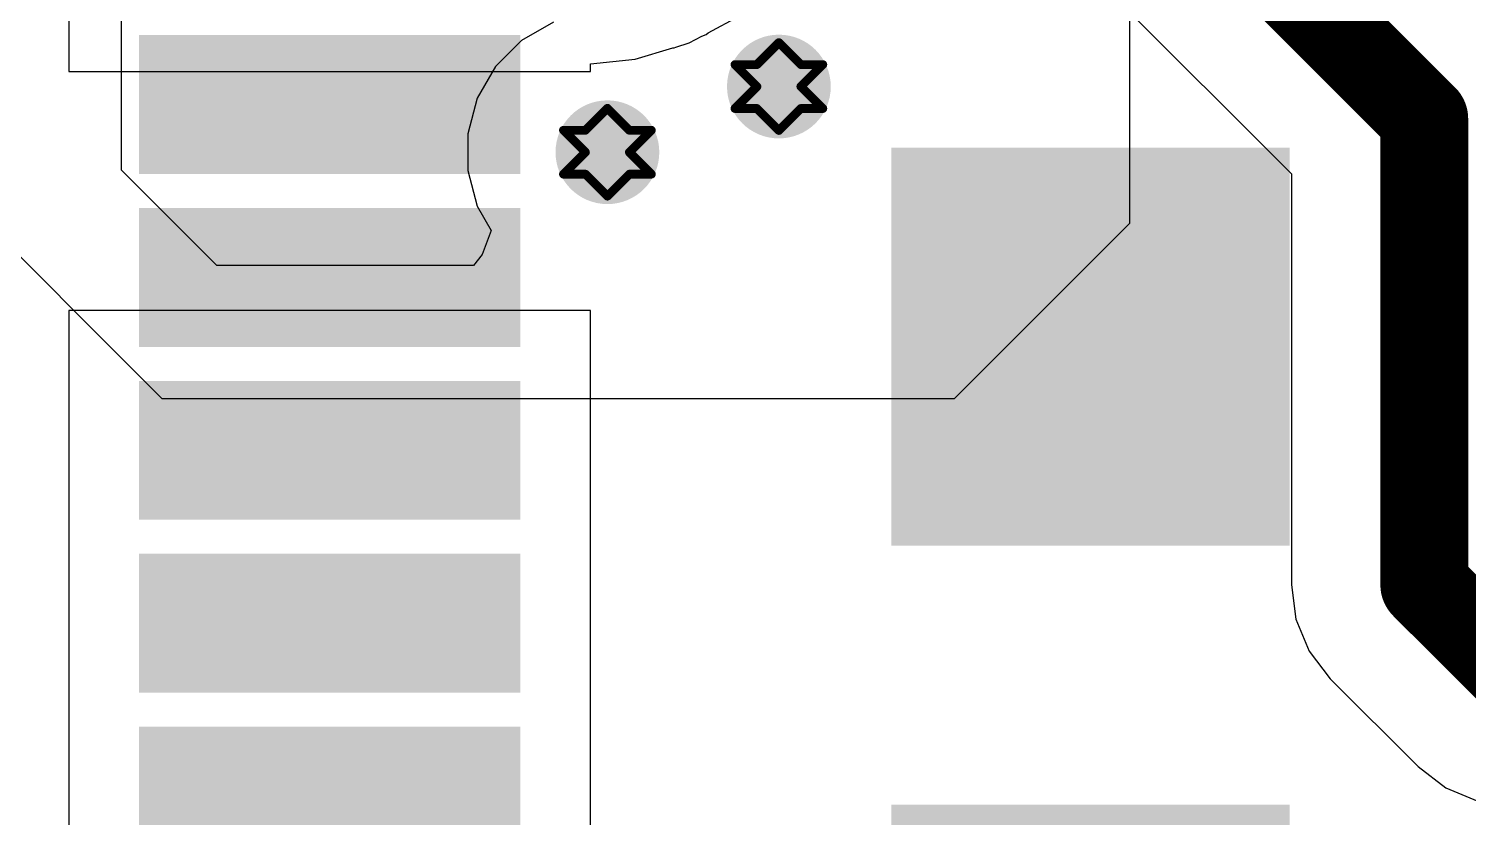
# Model space of a CAD drawing. Header units: inches. Extents: x -3 to 5437, y -3 to 5435.
# Drawn here: x 47.63 to 55.96, y 102.62 to 107.18 of the extents above; entities that cross this region are included whole.
import ezdxf

# ---------------------------------------------------------------- set-up
doc = ezdxf.new("R2010")
doc.units = ezdxf.units.IN
for name, color, linetype in [('Bottom Layer', 5, 'Continuous'), ('Drill Drawing', 1, 'Continuous'), ('GND', 16, 'Continuous'), ('PWR', 76, 'Continuous'), ('Top Layer', 1, 'Continuous'), ('Top Paste', 8, 'Continuous'), ('Top Solder', 216, 'Continuous'), ('Via Holes', 16, 'Continuous')]:
    doc.layers.add(name, color=color, linetype=linetype)

# ---------------------------------------------------------------- blocks, each defined once
blk = doc.blocks.new('A7672E__FASE__76')
at = {"layer": 'Top Layer'}
for points in [[(-6.55, -8.65), (-8.65, -8.65), (-8.65, -6.55), (-6.55, -6.55)], [(-8.7, -13), (-9.3, -13), (-9.3, -11), (-8.7, -11)], [(-7.7, -13), (-8.3, -13), (-8.3, -11), (-7.7, -11)], [(-6.7, -13), (-7.3, -13), (-7.3, -11), (-6.7, -11)], [(-5.7, -13), (-6.3, -13), (-6.3, -11), (-5.7, -11)], [(-4.7, -13), (-5.3, -13), (-5.3, -11), (-4.7, -11)]]:
    blk.add_hatch(color=1, dxfattribs=at).paths.add_polyline_path(points)
at = {"layer": 'Top Paste'}
for points in [[(-6.55, -8.65), (-8.65, -8.65), (-8.65, -6.55), (-6.55, -6.55)], [(-8.7, -13), (-9.3, -13), (-9.3, -11), (-8.7, -11)], [(-7.7, -13), (-8.3, -13), (-8.3, -11), (-7.7, -11)], [(-6.7, -13), (-7.3, -13), (-7.3, -11), (-6.7, -11)], [(-5.7, -13), (-6.3, -13), (-6.3, -11), (-5.7, -11)], [(-4.7, -13), (-5.3, -13), (-5.3, -11), (-4.7, -11)]]:
    blk.add_hatch(color=8, dxfattribs=at).paths.add_polyline_path(points)
at = {"layer": 'Top Solder'}
for points in [[(-6.4484, -8.7516), (-8.7516, -8.7516), (-8.7516, -6.4484), (-6.4484, -6.4484)], [(-2.6484, -8.7516), (-4.9516, -8.7516), (-4.9516, -6.4484), (-2.6484, -6.4484)], [(-8.5984, -13.1016), (-9.4016, -13.1016), (-9.4016, -10.8984), (-8.5984, -10.8984)], [(-7.5984, -13.1016), (-8.4016, -13.1016), (-8.4016, -10.8984), (-7.5984, -10.8984)], [(-6.5984, -13.1016), (-7.4016, -13.1016), (-7.4016, -10.8984), (-6.5984, -10.8984)], [(-5.5984, -13.1016), (-6.4016, -13.1016), (-6.4016, -10.8984), (-5.5984, -10.8984)], [(-4.5984, -13.1016), (-5.4016, -13.1016), (-5.4016, -10.8984), (-4.5984, -10.8984)]]:
    blk.add_hatch(color=216, dxfattribs=at).paths.add_polyline_path(points)

msp = doc.modelspace()

# ---------------------------------------------------------------- hatches: boundary and pattern name
at = {"layer": 'Bottom Layer'}
h = msp.add_hatch(color=5, dxfattribs=at)
edge = h.paths.add_edge_path()
edge.add_arc((51.9704, 106.8443), 0.3, 0, 360)
h = msp.add_hatch(color=5, dxfattribs=at)
edge = h.paths.add_edge_path()
edge.add_arc((50.9789, 106.4644), 0.3, 0, 360)
at = {"layer": 'GND'}
h = msp.add_hatch(color=16, dxfattribs=at)
edge = h.paths.add_edge_path()
edge.add_arc((51.9704, 106.8443), 0.3, 0, 360)
h = msp.add_hatch(color=16, dxfattribs=at)
edge = h.paths.add_edge_path()
edge.add_arc((50.9789, 106.4644), 0.3, 0, 360)
at = {"layer": 'PWR'}
h = msp.add_hatch(color=76, dxfattribs=at)
edge = h.paths.add_edge_path()
edge.add_arc((51.9704, 106.8443), 0.3, 0, 360)
h = msp.add_hatch(color=76, dxfattribs=at)
edge = h.paths.add_edge_path()
edge.add_arc((50.9789, 106.4644), 0.3, 0, 360)
at = {"layer": 'Top Layer'}
h = msp.add_hatch(color=1, dxfattribs=at)
edge = h.paths.add_edge_path()
edge.add_arc((51.9704, 106.8443), 0.3, 0, 360)
h = msp.add_hatch(color=1, dxfattribs=at)
edge = h.paths.add_edge_path()
edge.add_arc((50.9789, 106.4644), 0.3, 0, 360)
at = {"layer": 'Via Holes'}
h = msp.add_hatch(color=7, dxfattribs=at)
edge = h.paths.add_edge_path()
edge.add_arc((51.9704, 106.8443), 0.15, 0, 360)
h = msp.add_hatch(color=7, dxfattribs=at)
edge = h.paths.add_edge_path()
edge.add_arc((50.9789, 106.4644), 0.15, 0, 360)

# ---------------------------------------------------------------- linework, layer by layer
at = {"layer": 'Drill Drawing'}
for points in [[(51.8434, 106.9713, 0.0508, 0.0508, 0), (51.9704, 107.0983, 0.0508, 0.0508, 0)], [(51.9704, 107.0983, 0.0508, 0.0508, 0), (52.0974, 106.9713, 0.0508, 0.0508, 0)], [(51.7164, 106.9713, 0.0508, 0.0508, 0), (51.8434, 106.8443, 0.0508, 0.0508, 0)], [(51.7164, 106.9713, 0.0508, 0.0508, 0), (51.8434, 106.9713, 0.0508, 0.0508, 0)], [(52.0974, 106.9713, 0.0508, 0.0508, 0), (52.2244, 106.9713, 0.0508, 0.0508, 0)], [(52.0974, 106.8443, 0.0508, 0.0508, 0), (52.2244, 106.9713, 0.0508, 0.0508, 0)], [(51.7164, 106.7173, 0.0508, 0.0508, 0), (51.8434, 106.8443, 0.0508, 0.0508, 0)], [(52.0974, 106.8443, 0.0508, 0.0508, 0), (52.2244, 106.7173, 0.0508, 0.0508, 0)], [(50.8519, 106.5914, 0.0508, 0.0508, 0), (50.9789, 106.7184, 0.0508, 0.0508, 0)], [(50.9789, 106.7184, 0.0508, 0.0508, 0), (51.1059, 106.5914, 0.0508, 0.0508, 0)], [(51.7164, 106.7173, 0.0508, 0.0508, 0), (51.8434, 106.7173, 0.0508, 0.0508, 0)], [(51.8434, 106.7173, 0.0508, 0.0508, 0), (51.9704, 106.5903, 0.0508, 0.0508, 0)], [(51.9704, 106.5903, 0.0508, 0.0508, 0), (52.0974, 106.7173, 0.0508, 0.0508, 0)], [(52.0974, 106.7173, 0.0508, 0.0508, 0), (52.2244, 106.7173, 0.0508, 0.0508, 0)], [(50.7249, 106.5914, 0.0508, 0.0508, 0), (50.8519, 106.4644, 0.0508, 0.0508, 0)], [(50.7249, 106.5914, 0.0508, 0.0508, 0), (50.8519, 106.5914, 0.0508, 0.0508, 0)], [(51.1059, 106.5914, 0.0508, 0.0508, 0), (51.2329, 106.5914, 0.0508, 0.0508, 0)], [(51.1059, 106.4644, 0.0508, 0.0508, 0), (51.2329, 106.5914, 0.0508, 0.0508, 0)], [(50.7249, 106.3374, 0.0508, 0.0508, 0), (50.8519, 106.4644, 0.0508, 0.0508, 0)], [(51.1059, 106.4644, 0.0508, 0.0508, 0), (51.2329, 106.3374, 0.0508, 0.0508, 0)], [(50.7249, 106.3374, 0.0508, 0.0508, 0), (50.8519, 106.3374, 0.0508, 0.0508, 0)], [(50.8519, 106.3374, 0.0508, 0.0508, 0), (50.9789, 106.2104, 0.0508, 0.0508, 0)], [(50.9789, 106.2104, 0.0508, 0.0508, 0), (51.1059, 106.3374, 0.0508, 0.0508, 0)], [(51.1059, 106.3374, 0.0508, 0.0508, 0), (51.2329, 106.3374, 0.0508, 0.0508, 0)]]:
    msp.add_lwpolyline(points, format="xyseb", dxfattribs=at)
for points in [[(51.9577, 107.0983, 0.0254, 0.0254, 1), (51.9831, 107.0983, 0.0254, 0.0254, 1)], [(51.9577, 107.0983, 0.0254, 0.0254, 1), (51.9831, 107.0983, 0.0254, 0.0254, 1)], [(51.7037, 106.9713, 0.0254, 0.0254, 1), (51.7291, 106.9713, 0.0254, 0.0254, 1)], [(51.7037, 106.9713, 0.0254, 0.0254, 1), (51.7291, 106.9713, 0.0254, 0.0254, 1)], [(51.8307, 106.9713, 0.0254, 0.0254, 1), (51.8561, 106.9713, 0.0254, 0.0254, 1)], [(51.8307, 106.9713, 0.0254, 0.0254, 1), (51.8561, 106.9713, 0.0254, 0.0254, 1)], [(52.0847, 106.9713, 0.0254, 0.0254, 1), (52.1101, 106.9713, 0.0254, 0.0254, 1)], [(52.0847, 106.9713, 0.0254, 0.0254, 1), (52.1101, 106.9713, 0.0254, 0.0254, 1)], [(52.2117, 106.9713, 0.0254, 0.0254, 1), (52.2371, 106.9713, 0.0254, 0.0254, 1)], [(52.2117, 106.9713, 0.0254, 0.0254, 1), (52.2371, 106.9713, 0.0254, 0.0254, 1)], [(51.8307, 106.8443, 0.0254, 0.0254, 1), (51.8561, 106.8443, 0.0254, 0.0254, 1)], [(51.8307, 106.8443, 0.0254, 0.0254, 1), (51.8561, 106.8443, 0.0254, 0.0254, 1)], [(52.0847, 106.8443, 0.0254, 0.0254, 1), (52.1101, 106.8443, 0.0254, 0.0254, 1)], [(52.0847, 106.8443, 0.0254, 0.0254, 1), (52.1101, 106.8443, 0.0254, 0.0254, 1)], [(50.9662, 106.7184, 0.0254, 0.0254, 1), (50.9916, 106.7184, 0.0254, 0.0254, 1)], [(50.9662, 106.7184, 0.0254, 0.0254, 1), (50.9916, 106.7184, 0.0254, 0.0254, 1)], [(51.7037, 106.7173, 0.0254, 0.0254, 1), (51.7291, 106.7173, 0.0254, 0.0254, 1)], [(51.7037, 106.7173, 0.0254, 0.0254, 1), (51.7291, 106.7173, 0.0254, 0.0254, 1)], [(51.8307, 106.7173, 0.0254, 0.0254, 1), (51.8561, 106.7173, 0.0254, 0.0254, 1)], [(51.8307, 106.7173, 0.0254, 0.0254, 1), (51.8561, 106.7173, 0.0254, 0.0254, 1)], [(52.0847, 106.7173, 0.0254, 0.0254, 1), (52.1101, 106.7173, 0.0254, 0.0254, 1)], [(52.0847, 106.7173, 0.0254, 0.0254, 1), (52.1101, 106.7173, 0.0254, 0.0254, 1)], [(52.2117, 106.7173, 0.0254, 0.0254, 1), (52.2371, 106.7173, 0.0254, 0.0254, 1)], [(52.2117, 106.7173, 0.0254, 0.0254, 1), (52.2371, 106.7173, 0.0254, 0.0254, 1)], [(50.7122, 106.5914, 0.0254, 0.0254, 1), (50.7376, 106.5914, 0.0254, 0.0254, 1)], [(50.7122, 106.5914, 0.0254, 0.0254, 1), (50.7376, 106.5914, 0.0254, 0.0254, 1)], [(50.8392, 106.5914, 0.0254, 0.0254, 1), (50.8646, 106.5914, 0.0254, 0.0254, 1)], [(50.8392, 106.5914, 0.0254, 0.0254, 1), (50.8646, 106.5914, 0.0254, 0.0254, 1)], [(51.0932, 106.5914, 0.0254, 0.0254, 1), (51.1186, 106.5914, 0.0254, 0.0254, 1)], [(51.0932, 106.5914, 0.0254, 0.0254, 1), (51.1186, 106.5914, 0.0254, 0.0254, 1)], [(51.2202, 106.5914, 0.0254, 0.0254, 1), (51.2456, 106.5914, 0.0254, 0.0254, 1)], [(51.2202, 106.5914, 0.0254, 0.0254, 1), (51.2456, 106.5914, 0.0254, 0.0254, 1)], [(51.9577, 106.5903, 0.0254, 0.0254, 1), (51.9831, 106.5903, 0.0254, 0.0254, 1)], [(51.9577, 106.5903, 0.0254, 0.0254, 1), (51.9831, 106.5903, 0.0254, 0.0254, 1)], [(50.8392, 106.4644, 0.0254, 0.0254, 1), (50.8646, 106.4644, 0.0254, 0.0254, 1)], [(50.8392, 106.4644, 0.0254, 0.0254, 1), (50.8646, 106.4644, 0.0254, 0.0254, 1)], [(51.0932, 106.4644, 0.0254, 0.0254, 1), (51.1186, 106.4644, 0.0254, 0.0254, 1)], [(51.0932, 106.4644, 0.0254, 0.0254, 1), (51.1186, 106.4644, 0.0254, 0.0254, 1)], [(50.7122, 106.3374, 0.0254, 0.0254, 1), (50.7376, 106.3374, 0.0254, 0.0254, 1)], [(50.7122, 106.3374, 0.0254, 0.0254, 1), (50.7376, 106.3374, 0.0254, 0.0254, 1)], [(50.8392, 106.3374, 0.0254, 0.0254, 1), (50.8646, 106.3374, 0.0254, 0.0254, 1)], [(50.8392, 106.3374, 0.0254, 0.0254, 1), (50.8646, 106.3374, 0.0254, 0.0254, 1)], [(51.0932, 106.3374, 0.0254, 0.0254, 1), (51.1186, 106.3374, 0.0254, 0.0254, 1)], [(51.0932, 106.3374, 0.0254, 0.0254, 1), (51.1186, 106.3374, 0.0254, 0.0254, 1)], [(51.2202, 106.3374, 0.0254, 0.0254, 1), (51.2456, 106.3374, 0.0254, 0.0254, 1)], [(51.2202, 106.3374, 0.0254, 0.0254, 1), (51.2456, 106.3374, 0.0254, 0.0254, 1)], [(50.9662, 106.2104, 0.0254, 0.0254, 1), (50.9916, 106.2104, 0.0254, 0.0254, 1)], [(50.9662, 106.2104, 0.0254, 0.0254, 1), (50.9916, 106.2104, 0.0254, 0.0254, 1)]]:
    msp.add_lwpolyline(points, format="xyseb", close=True, dxfattribs=at)
at = {"layer": 'PWR'}
for p, q in [((48.1699, 106.3601), (48.1699, 110.7557)), ((54.0004, 106.0545), (54.0004, 109.6056)), ((50.667, 107.2174), (50.4828, 107.111)), ((50.4828, 107.111), (50.3324, 106.9606)), ((50.3324, 106.9606), (50.226, 106.7763)), ((50.226, 106.7763), (50.1709, 106.5708)), ((50.1709, 106.5708), (50.1709, 106.3581)), ((48.7213, 105.8087), (48.1699, 106.3601)), ((50.1709, 106.3581), (50.226, 106.1526)), ((50.226, 106.1526), (50.3072, 106.0119)), ((47.4013, 106.0417), (48.1778, 105.2652)), ((52.986, 105.0401), (54.0004, 106.0545)), ((50.3072, 106.0119), (50.2556, 105.8724)), ((50.2556, 105.8724), (50.2047, 105.8087)), ((50.2047, 105.8087), (48.7213, 105.8087)), ((48.1778, 105.2652), (48.1779, 105.2652)), ((48.1779, 105.2652), (48.1779, 105.2652)), ((48.1779, 105.2652), (48.403, 105.0401)), ((48.403, 105.0401), (52.986, 105.0401))]:
    msp.add_line(p, q, dxfattribs=at)
at = {"layer": 'Top Layer'}
for p, q in [((47.865, 108.5481), (47.865, 106.9321)), ((53.8296, 107.4437), (54.9336, 106.3396)), ((51.562, 107.1554), (51.7406, 107.2508)), ((51.4525, 107.0969), (51.525, 107.1356)), ((51.525, 107.1356), (51.5494, 107.1457)), ((51.5494, 107.1457), (51.562, 107.1554)), ((51.14, 107.0021), (51.3576, 107.0681)), ((51.3576, 107.0681), (51.364, 107.0689)), ((51.364, 107.0689), (51.3739, 107.073)), ((51.3739, 107.073), (51.4525, 107.0969)), ((50.881, 106.9766), (51.14, 107.0021)), ((50.881, 106.9321), (50.881, 106.9766)), ((47.865, 106.9321), (50.881, 106.9321)), ((54.9336, 106.3396), (54.9336, 103.9622)), ((50.881, 105.5481), (47.865, 105.5481)), ((47.865, 105.5481), (47.865, 103.9321)), ((50.881, 103.9321), (50.881, 105.5481)), ((54.9336, 103.9622), (54.9598, 103.7633)), ((47.865, 103.9321), (47.865, 102.9321)), ((50.881, 102.9321), (50.881, 103.9321)), ((54.9598, 103.7633), (55.0366, 103.5779)), ((55.0366, 103.5779), (55.1587, 103.4187)), ((55.1587, 103.4187), (55.6667, 102.9107)), ((47.865, 102.9321), (47.865, 101.9321)), ((50.881, 102.1981), (50.881, 102.9321)), ((55.6667, 102.9107), (55.8259, 102.7886)), ((55.8259, 102.7886), (56.0113, 102.7118))]:
    msp.add_line(p, q, dxfattribs=at)
for points in [[(54.373, 107.9871, 0.508, 0.508, 0), (55.7022, 106.658, 0.508, 0.508, 0)], [(55.7022, 103.9622, 0.508, 0.508, 0), (55.7022, 106.658, 0.508, 0.508, 0)], [(55.7022, 103.9622, 0.508, 0.508, 0), (56.2102, 103.4542, 0.508, 0.508, 0)]]:
    msp.add_lwpolyline(points, format="xyseb", dxfattribs=at)
for points in [[(55.5752, 106.658, 0.254, 0.254, 1), (55.8292, 106.658, 0.254, 0.254, 1)], [(55.5752, 106.658, 0.254, 0.254, 1), (55.8292, 106.658, 0.254, 0.254, 1)], [(55.5752, 103.9622, 0.254, 0.254, 1), (55.8292, 103.9622, 0.254, 0.254, 1)], [(55.5752, 103.9622, 0.254, 0.254, 1), (55.8292, 103.9622, 0.254, 0.254, 1)]]:
    msp.add_lwpolyline(points, format="xyseb", close=True, dxfattribs=at)

# ---------------------------------------------------------------- block references
at = {"rotation": 270}
msp.add_blockref('A7672E__FASE__76', (61.373, 97.7401), dxfattribs=at)

doc.saveas('drawing.dxf')
